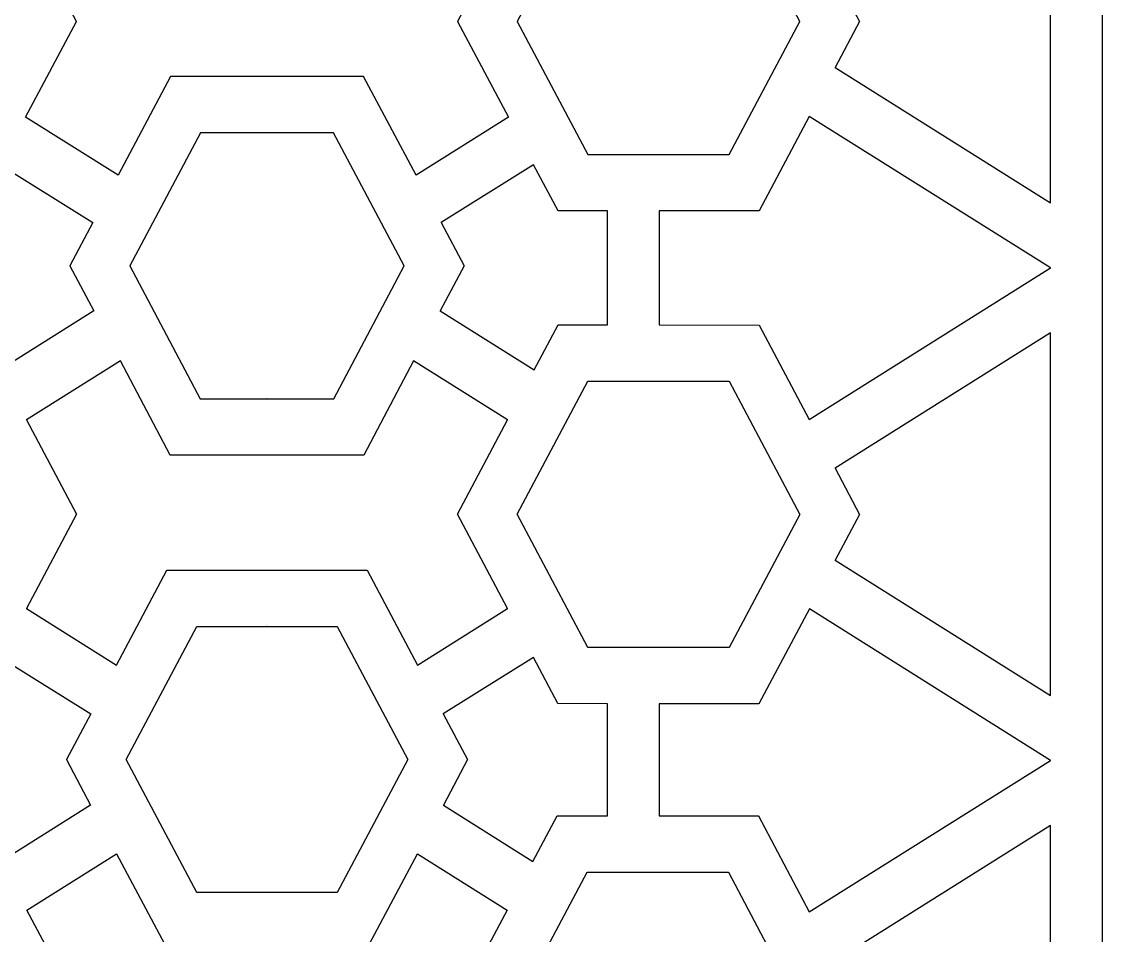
# Model space of a CAD drawing. Header units: centimetres. Extents: x -9.9 to 9.8, y -13.3 to 6.8.
# Drawn here: x -6.59 to -0.66, y -8.3 to -3.28 of the extents above; entities that cross this region are included whole.
import ezdxf

# ---------------------------------------------------------------- set-up
doc = ezdxf.new("R2010")
doc.units = ezdxf.units.CM
doc.header["$MEASUREMENT"] = 0

msp = doc.modelspace()

# ---------------------------------------------------------------- linework, layer by layer
at = {"color": 177}
for points, knots in [([(-9.86995, 6.76103), (-9.86995, 6.76103), (-0.65695, 6.76104), (-0.65695, 6.76104), (-0.65695, 6.76104), (-0.65695, 6.76104), (-0.65695, -13.31532), (-0.65695, -13.31532), (-0.65695, -13.31532), (-0.65695, -13.31532), (-9.86995, -13.31532), (-9.86995, -13.31532), (-9.86995, -13.31532), (-9.86995, -13.31532), (-9.86995, 6.76104), (-9.86995, 6.76104), (-9.86995, 6.76104), (-9.86995, 6.76104), (-9.86995, 6.76103), (-9.86995, 6.76103)], [0, 0, 0, 0, 0.1666667, 0.1666667, 0.1666667, 0.1666667, 0.3333333, 0.3333333, 0.3333333, 0.3333333, 0.5, 0.5, 0.5, 0.5, 0.6666667, 0.6666667, 0.6666667, 0.6666667, 1, 1, 1, 1]), ([(-2.12511, -3.52948), (-2.12511, -3.52948), (-1.9905, -3.27565), (-1.9905, -3.27565), (-1.9905, -3.27565), (-1.9905, -3.27565), (-2.12421, -3.02417), (-2.12421, -3.02417), (-2.12421, -3.02417), (-2.12421, -3.02417), (-0.94144, -2.28167), (-0.94144, -2.28167), (-0.94144, -2.28167), (-0.94144, -2.28167), (-0.94144, -4.27268), (-0.94144, -4.27268), (-0.94144, -4.27268), (-0.94144, -4.27268), (-2.12511, -3.52948), (-2.12511, -3.52948)], [0, 0, 0, 0, 0.1666667, 0.1666667, 0.1666667, 0.1666667, 0.3333333, 0.3333333, 0.3333333, 0.3333333, 0.5, 0.5, 0.5, 0.5, 0.6666667, 0.6666667, 0.6666667, 0.6666667, 1, 1, 1, 1]), ([(-5.24621, -2.96968), (-5.24621, -2.96968), (-5.79629, -2.96943), (-5.79629, -2.96943), (-5.79629, -2.96943), (-5.79629, -2.96943), (-6.07269, -2.44822), (-6.07269, -2.44822), (-6.07269, -2.44822), (-6.07269, -2.44822), (-6.56736, -2.75881), (-6.56736, -2.75881), (-6.56736, -2.75881), (-6.56736, -2.75881), (-6.2926, -3.27703), (-6.2926, -3.27703), (-6.2926, -3.27703), (-6.2926, -3.27703), (-6.57215, -3.80256), (-6.57215, -3.80256), (-6.57215, -3.80256), (-6.57215, -3.80256), (-6.06484, -4.12107), (-6.06484, -4.12107), (-6.06484, -4.12107), (-6.06484, -4.12107), (-5.77626, -3.57818), (-5.77626, -3.57818), (-5.77626, -3.57818), (-5.77626, -3.57818), (-5.24621, -3.57855), (-5.24621, -3.57855), (-5.24621, -3.57855), (-5.24621, -3.57855), (-4.71629, -3.57818), (-4.71629, -3.57818), (-4.71629, -3.57818), (-4.71629, -3.57818), (-4.42765, -4.12107), (-4.42765, -4.12107), (-4.42765, -4.12107), (-4.42765, -4.12107), (-3.92047, -3.80256), (-3.92047, -3.80256), (-3.92047, -3.80256), (-3.92047, -3.80256), (-4.19986, -3.27703), (-4.19986, -3.27703), (-4.19986, -3.27703), (-4.19986, -3.27703), (-3.92508, -2.75881), (-3.92508, -2.75881), (-3.92508, -2.75881), (-3.92508, -2.75881), (-4.41989, -2.44822), (-4.41989, -2.44822), (-4.41989, -2.44822), (-4.41989, -2.44822), (-4.69618, -2.96943), (-4.69618, -2.96943), (-4.69618, -2.96943), (-4.69618, -2.96943), (-5.24621, -2.96968), (-5.24621, -2.96968)], [0, 0, 0, 0, 0.0588235, 0.0588235, 0.0588235, 0.0588235, 0.1176471, 0.1176471, 0.1176471, 0.1176471, 0.1764706, 0.1764706, 0.1764706, 0.1764706, 0.2352941, 0.2352941, 0.2352941, 0.2352941, 0.2941176, 0.2941176, 0.2941176, 0.2941176, 0.3529412, 0.3529412, 0.3529412, 0.3529412, 0.4117647, 0.4117647, 0.4117647, 0.4117647, 0.4705882, 0.4705882, 0.4705882, 0.4705882, 0.5294118, 0.5294118, 0.5294118, 0.5294118, 0.5882353, 0.5882353, 0.5882353, 0.5882353, 0.6470588, 0.6470588, 0.6470588, 0.6470588, 0.7058824, 0.7058824, 0.7058824, 0.7058824, 0.7647059, 0.7647059, 0.7647059, 0.7647059, 0.8235294, 0.8235294, 0.8235294, 0.8235294, 0.8823529, 0.8823529, 0.8823529, 0.8823529, 1, 1, 1, 1]), ([(-3.48291, -4.00743), (-3.48291, -4.00743), (-3.87135, -3.27686), (-3.87135, -3.27686), (-3.87135, -3.27686), (-3.87135, -3.27686), (-3.4837, -2.54576), (-3.4837, -2.54576), (-3.4837, -2.54576), (-3.4837, -2.54576), (-2.70754, -2.54528), (-2.70754, -2.54528), (-2.70754, -2.54528), (-2.70754, -2.54528), (-2.31912, -3.27579), (-2.31912, -3.27579), (-2.31912, -3.27579), (-2.31912, -3.27579), (-2.70681, -4.00696), (-2.70681, -4.00696), (-2.70681, -4.00696), (-2.70681, -4.00696), (-3.48291, -4.00743), (-3.48291, -4.00743)], [0, 0, 0, 0, 0.1428571, 0.1428571, 0.1428571, 0.1428571, 0.2857143, 0.2857143, 0.2857143, 0.2857143, 0.4285714, 0.4285714, 0.4285714, 0.4285714, 0.5714286, 0.5714286, 0.5714286, 0.5714286, 0.7142857, 0.7142857, 0.7142857, 0.7142857, 1, 1, 1, 1]), ([(-3.09144, -4.31665), (-3.09144, -4.31665), (-2.54224, -4.31623), (-2.54224, -4.31623), (-2.54224, -4.31623), (-2.54224, -4.31623), (-2.26733, -3.79752), (-2.26733, -3.79752), (-2.26733, -3.79752), (-2.26733, -3.79752), (-0.94144, -4.62992), (-0.94144, -4.62992), (-0.94144, -4.62992), (-0.94144, -4.62992), (-2.26733, -5.4623), (-2.26733, -5.4623), (-2.26733, -5.4623), (-2.26733, -5.4623), (-2.54224, -4.94358), (-2.54224, -4.94358), (-2.54224, -4.94358), (-2.54224, -4.94358), (-3.09143, -4.94321), (-3.09143, -4.94321), (-3.09143, -4.94321), (-3.09143, -4.94321), (-3.09143, -4.31665), (-3.09143, -4.31665), (-3.09143, -4.31665), (-3.09143, -4.31665), (-3.09144, -4.31665), (-3.09144, -4.31665)], [0, 0, 0, 0, 0.1111111, 0.1111111, 0.1111111, 0.1111111, 0.2222222, 0.2222222, 0.2222222, 0.2222222, 0.3333333, 0.3333333, 0.3333333, 0.3333333, 0.4444444, 0.4444444, 0.4444444, 0.4444444, 0.5555556, 0.5555556, 0.5555556, 0.5555556, 0.6666667, 0.6666667, 0.6666667, 0.6666667, 0.7777778, 0.7777778, 0.7777778, 0.7777778, 1, 1, 1, 1]), ([(-5.24613, -5.34958), (-5.24613, -5.34958), (-5.61298, -5.3494), (-5.61298, -5.3494), (-5.61298, -5.3494), (-5.61298, -5.3494), (-6.0007, -4.6183), (-6.0007, -4.6183), (-6.0007, -4.6183), (-6.0007, -4.6183), (-5.61223, -3.88762), (-5.61223, -3.88762), (-5.61223, -3.88762), (-5.61223, -3.88762), (-5.24621, -3.88793), (-5.24621, -3.88793), (-5.24621, -3.88793), (-5.24621, -3.88793), (-4.88031, -3.88762), (-4.88031, -3.88762), (-4.88031, -3.88762), (-4.88031, -3.88762), (-4.49192, -4.6183), (-4.49192, -4.6183), (-4.49192, -4.6183), (-4.49192, -4.6183), (-4.87961, -5.34942), (-4.87961, -5.34942), (-4.87961, -5.34942), (-4.87961, -5.34942), (-5.24641, -5.34958), (-5.24641, -5.34958), (-5.24641, -5.34958), (-5.24641, -5.34958), (-5.24613, -5.34958), (-5.24613, -5.34958)], [0, 0, 0, 0, 0.1, 0.1, 0.1, 0.1, 0.2, 0.2, 0.2, 0.2, 0.3, 0.3, 0.3, 0.3, 0.4, 0.4, 0.4, 0.4, 0.5, 0.5, 0.5, 0.5, 0.6, 0.6, 0.6, 0.6, 0.7, 0.7, 0.7, 0.7, 0.8, 0.8, 0.8, 0.8, 1, 1, 1, 1]), ([(-6.19813, -4.86519), (-6.19813, -4.86519), (-6.32923, -4.61805), (-6.32923, -4.61805), (-6.32923, -4.61805), (-6.32923, -4.61805), (-6.20329, -4.38121), (-6.20329, -4.38121), (-6.20329, -4.38121), (-6.20329, -4.38121), (-6.71049, -4.0629), (-6.71049, -4.0629), (-6.71049, -4.0629), (-6.71049, -4.0629), (-6.8456, -4.317), (-6.8456, -4.317), (-6.8456, -4.317), (-6.8456, -4.317), (-7.11648, -4.31672), (-7.11648, -4.31672), (-7.11648, -4.31672), (-7.11648, -4.31672), (-7.11648, -4.94304), (-7.11648, -4.94304), (-7.11648, -4.94304), (-7.11648, -4.94304), (-6.8456, -4.94281), (-6.8456, -4.94281), (-6.8456, -4.94281), (-6.8456, -4.94281), (-6.71456, -5.18936), (-6.71456, -5.18936), (-6.71456, -5.18936), (-6.71456, -5.18936), (-6.19812, -4.86517), (-6.19812, -4.86517), (-6.19812, -4.86517), (-6.19812, -4.86517), (-6.19813, -4.86519), (-6.19813, -4.86519)], [0, 0, 0, 0, 0.0909091, 0.0909091, 0.0909091, 0.0909091, 0.1818182, 0.1818182, 0.1818182, 0.1818182, 0.2727273, 0.2727273, 0.2727273, 0.2727273, 0.3636364, 0.3636364, 0.3636364, 0.3636364, 0.4545455, 0.4545455, 0.4545455, 0.4545455, 0.5454545, 0.5454545, 0.5454545, 0.5454545, 0.6363636, 0.6363636, 0.6363636, 0.6363636, 0.7272727, 0.7272727, 0.7272727, 0.7272727, 0.8181818, 0.8181818, 0.8181818, 0.8181818, 1, 1, 1, 1]), ([(-4.29433, -4.86519), (-4.29433, -4.86519), (-4.16332, -4.61805), (-4.16332, -4.61805), (-4.16332, -4.61805), (-4.16332, -4.61805), (-4.28931, -4.38121), (-4.28931, -4.38121), (-4.28931, -4.38121), (-4.28931, -4.38121), (-3.78205, -4.0629), (-3.78205, -4.0629), (-3.78205, -4.0629), (-3.78205, -4.0629), (-3.64701, -4.317), (-3.64701, -4.317), (-3.64701, -4.317), (-3.64701, -4.317), (-3.37598, -4.31672), (-3.37598, -4.31672), (-3.37598, -4.31672), (-3.37598, -4.31672), (-3.37598, -4.94304), (-3.37598, -4.94304), (-3.37598, -4.94304), (-3.37598, -4.94304), (-3.64701, -4.94281), (-3.64701, -4.94281), (-3.64701, -4.94281), (-3.64701, -4.94281), (-3.77798, -5.18936), (-3.77798, -5.18936), (-3.77798, -5.18936), (-3.77798, -5.18936), (-4.29433, -4.86517), (-4.29433, -4.86517), (-4.29433, -4.86517), (-4.29433, -4.86517), (-4.29433, -4.86519), (-4.29433, -4.86519)], [0, 0, 0, 0, 0.0909091, 0.0909091, 0.0909091, 0.0909091, 0.1818182, 0.1818182, 0.1818182, 0.1818182, 0.2727273, 0.2727273, 0.2727273, 0.2727273, 0.3636364, 0.3636364, 0.3636364, 0.3636364, 0.4545455, 0.4545455, 0.4545455, 0.4545455, 0.5454545, 0.5454545, 0.5454545, 0.5454545, 0.6363636, 0.6363636, 0.6363636, 0.6363636, 0.7272727, 0.7272727, 0.7272727, 0.7272727, 0.8181818, 0.8181818, 0.8181818, 0.8181818, 1, 1, 1, 1]), ([(-0.94144, -6.97818), (-0.94144, -6.97818), (-2.12421, -6.23569), (-2.12421, -6.23569), (-2.12421, -6.23569), (-2.12421, -6.23569), (-1.9905, -5.9842), (-1.9905, -5.9842), (-1.9905, -5.9842), (-1.9905, -5.9842), (-2.12511, -5.73033), (-2.12511, -5.73033), (-2.12511, -5.73033), (-2.12511, -5.73033), (-0.94144, -4.98712), (-0.94144, -4.98712), (-0.94144, -4.98712), (-0.94144, -4.98712), (-0.94144, -6.97818), (-0.94144, -6.97818)], [0, 0, 0, 0, 0.1666667, 0.1666667, 0.1666667, 0.1666667, 0.3333333, 0.3333333, 0.3333333, 0.3333333, 0.5, 0.5, 0.5, 0.5, 0.6666667, 0.6666667, 0.6666667, 0.6666667, 1, 1, 1, 1]), ([(-5.24621, -5.65897), (-5.24621, -5.65897), (-4.71504, -5.65872), (-4.71504, -5.65872), (-4.71504, -5.65872), (-4.71504, -5.65872), (-4.44059, -5.14082), (-4.44059, -5.14082), (-4.44059, -5.14082), (-4.44059, -5.14082), (-3.92452, -5.46475), (-3.92452, -5.46475), (-3.92452, -5.46475), (-3.92452, -5.46475), (-4.19986, -5.9828), (-4.19986, -5.9828), (-4.19986, -5.9828), (-4.19986, -5.9828), (-3.92508, -6.50099), (-3.92508, -6.50099), (-3.92508, -6.50099), (-3.92508, -6.50099), (-4.41989, -6.81161), (-4.41989, -6.81161), (-4.41989, -6.81161), (-4.41989, -6.81161), (-4.69618, -6.29037), (-4.69618, -6.29037), (-4.69618, -6.29037), (-4.69618, -6.29037), (-5.24621, -6.29003), (-5.24621, -6.29003), (-5.24621, -6.29003), (-5.24621, -6.29003), (-5.79629, -6.29037), (-5.79629, -6.29037), (-5.79629, -6.29037), (-5.79629, -6.29037), (-6.07269, -6.81161), (-6.07269, -6.81161), (-6.07269, -6.81161), (-6.07269, -6.81161), (-6.56736, -6.50099), (-6.56736, -6.50099), (-6.56736, -6.50099), (-6.56736, -6.50099), (-6.2926, -5.9828), (-6.2926, -5.9828), (-6.2926, -5.9828), (-6.2926, -5.9828), (-6.56807, -5.46475), (-6.56807, -5.46475), (-6.56807, -5.46475), (-6.56807, -5.46475), (-6.05198, -5.14082), (-6.05198, -5.14082), (-6.05198, -5.14082), (-6.05198, -5.14082), (-5.77743, -5.65872), (-5.77743, -5.65872), (-5.77743, -5.65872), (-5.77743, -5.65872), (-5.24621, -5.65896), (-5.24621, -5.65896), (-5.24621, -5.65896), (-5.24621, -5.65896), (-5.24621, -5.65897), (-5.24621, -5.65897)], [0, 0, 0, 0, 0.0555556, 0.0555556, 0.0555556, 0.0555556, 0.1111111, 0.1111111, 0.1111111, 0.1111111, 0.1666667, 0.1666667, 0.1666667, 0.1666667, 0.2222222, 0.2222222, 0.2222222, 0.2222222, 0.2777778, 0.2777778, 0.2777778, 0.2777778, 0.3333333, 0.3333333, 0.3333333, 0.3333333, 0.3888889, 0.3888889, 0.3888889, 0.3888889, 0.4444444, 0.4444444, 0.4444444, 0.4444444, 0.5, 0.5, 0.5, 0.5, 0.5555556, 0.5555556, 0.5555556, 0.5555556, 0.6111111, 0.6111111, 0.6111111, 0.6111111, 0.6666667, 0.6666667, 0.6666667, 0.6666667, 0.7222222, 0.7222222, 0.7222222, 0.7222222, 0.7777778, 0.7777778, 0.7777778, 0.7777778, 0.8333333, 0.8333333, 0.8333333, 0.8333333, 0.8888889, 0.8888889, 0.8888889, 0.8888889, 1, 1, 1, 1]), ([(-3.48291, -5.25239), (-3.48291, -5.25239), (-3.87135, -5.98292), (-3.87135, -5.98292), (-3.87135, -5.98292), (-3.87135, -5.98292), (-3.4837, -6.7141), (-3.4837, -6.7141), (-3.4837, -6.7141), (-3.4837, -6.7141), (-2.70754, -6.71458), (-2.70754, -6.71458), (-2.70754, -6.71458), (-2.70754, -6.71458), (-2.31912, -5.9839), (-2.31912, -5.9839), (-2.31912, -5.9839), (-2.31912, -5.9839), (-2.70681, -5.25289), (-2.70681, -5.25289), (-2.70681, -5.25289), (-2.70681, -5.25289), (-3.48291, -5.25239), (-3.48291, -5.25239)], [0, 0, 0, 0, 0.1428571, 0.1428571, 0.1428571, 0.1428571, 0.2857143, 0.2857143, 0.2857143, 0.2857143, 0.4285714, 0.4285714, 0.4285714, 0.4285714, 0.5714286, 0.5714286, 0.5714286, 0.5714286, 0.7142857, 0.7142857, 0.7142857, 0.7142857, 1, 1, 1, 1]), ([(-2.26724, -8.16774), (-2.26724, -8.16774), (-2.54702, -7.64008), (-2.54702, -7.64008), (-2.54702, -7.64008), (-2.54702, -7.64008), (-3.09143, -7.6397), (-3.09143, -7.6397), (-3.09143, -7.6397), (-3.09143, -7.6397), (-3.09143, -7.02376), (-3.09143, -7.02376), (-3.09143, -7.02376), (-3.09143, -7.02376), (-2.54349, -7.02407), (-2.54349, -7.02407), (-2.54349, -7.02407), (-2.54349, -7.02407), (-2.2666, -6.50345), (-2.2666, -6.50345), (-2.2666, -6.50345), (-2.2666, -6.50345), (-0.94144, -7.33539), (-0.94144, -7.33539), (-0.94144, -7.33539), (-0.94144, -7.33539), (-2.26724, -8.16774), (-2.26724, -8.16774)], [0, 0, 0, 0, 0.125, 0.125, 0.125, 0.125, 0.25, 0.25, 0.25, 0.25, 0.375, 0.375, 0.375, 0.375, 0.5, 0.5, 0.5, 0.5, 0.625, 0.625, 0.625, 0.625, 0.75, 0.75, 0.75, 0.75, 1, 1, 1, 1]), ([(-5.24613, -6.59951), (-5.24613, -6.59951), (-5.63195, -6.59962), (-5.63195, -6.59962), (-5.63195, -6.59962), (-5.63195, -6.59962), (-6.01954, -7.33084), (-6.01954, -7.33084), (-6.01954, -7.33084), (-6.01954, -7.33084), (-5.63108, -8.06138), (-5.63108, -8.06138), (-5.63108, -8.06138), (-5.63108, -8.06138), (-5.24621, -8.06121), (-5.24621, -8.06121), (-5.24621, -8.06121), (-5.24621, -8.06121), (-4.86136, -8.06138), (-4.86136, -8.06138), (-4.86136, -8.06138), (-4.86136, -8.06138), (-4.47293, -7.33084), (-4.47293, -7.33084), (-4.47293, -7.33084), (-4.47293, -7.33084), (-4.86059, -6.59962), (-4.86059, -6.59962), (-4.86059, -6.59962), (-4.86059, -6.59962), (-5.24641, -6.59951), (-5.24641, -6.59951), (-5.24641, -6.59951), (-5.24641, -6.59951), (-5.24613, -6.59951), (-5.24613, -6.59951)], [0, 0, 0, 0, 0.1, 0.1, 0.1, 0.1, 0.2, 0.2, 0.2, 0.2, 0.3, 0.3, 0.3, 0.3, 0.4, 0.4, 0.4, 0.4, 0.5, 0.5, 0.5, 0.5, 0.6, 0.6, 0.6, 0.6, 0.7, 0.7, 0.7, 0.7, 0.8, 0.8, 0.8, 0.8, 1, 1, 1, 1]), ([(-6.2151, -7.58137), (-6.2151, -7.58137), (-6.34806, -7.33096), (-6.34806, -7.33096), (-6.34806, -7.33096), (-6.34806, -7.33096), (-6.21473, -7.07961), (-6.21473, -7.07961), (-6.21473, -7.07961), (-6.21473, -7.07961), (-6.7096, -6.76899), (-6.7096, -6.76899), (-6.7096, -6.76899), (-6.7096, -6.76899), (-6.84438, -7.02339), (-6.84438, -7.02339), (-6.84438, -7.02339), (-6.84438, -7.02339), (-7.11648, -7.02349), (-7.11648, -7.02349), (-7.11648, -7.02349), (-7.11648, -7.02349), (-7.11648, -7.63964), (-7.11648, -7.63964), (-7.11648, -7.63964), (-7.11648, -7.63964), (-6.84083, -7.63939), (-6.84083, -7.63939), (-6.84083, -7.63939), (-6.84083, -7.63939), (-6.70742, -7.89036), (-6.70742, -7.89036), (-6.70742, -7.89036), (-6.70742, -7.89036), (-6.2151, -7.58137), (-6.2151, -7.58137)], [0, 0, 0, 0, 0.1, 0.1, 0.1, 0.1, 0.2, 0.2, 0.2, 0.2, 0.3, 0.3, 0.3, 0.3, 0.4, 0.4, 0.4, 0.4, 0.5, 0.5, 0.5, 0.5, 0.6, 0.6, 0.6, 0.6, 0.7, 0.7, 0.7, 0.7, 0.8, 0.8, 0.8, 0.8, 1, 1, 1, 1]), ([(-4.27747, -7.58137), (-4.27747, -7.58137), (-4.14437, -7.33096), (-4.14437, -7.33096), (-4.14437, -7.33096), (-4.14437, -7.33096), (-4.27775, -7.07961), (-4.27775, -7.07961), (-4.27775, -7.07961), (-4.27775, -7.07961), (-3.78299, -6.76899), (-3.78299, -6.76899), (-3.78299, -6.76899), (-3.78299, -6.76899), (-3.64807, -7.02339), (-3.64807, -7.02339), (-3.64807, -7.02339), (-3.64807, -7.02339), (-3.37598, -7.02349), (-3.37598, -7.02349), (-3.37598, -7.02349), (-3.37598, -7.02349), (-3.37598, -7.63964), (-3.37598, -7.63964), (-3.37598, -7.63964), (-3.37598, -7.63964), (-3.65162, -7.63939), (-3.65162, -7.63939), (-3.65162, -7.63939), (-3.65162, -7.63939), (-3.78505, -7.89036), (-3.78505, -7.89036), (-3.78505, -7.89036), (-3.78505, -7.89036), (-4.27747, -7.58137), (-4.27747, -7.58137)], [0, 0, 0, 0, 0.1, 0.1, 0.1, 0.1, 0.2, 0.2, 0.2, 0.2, 0.3, 0.3, 0.3, 0.3, 0.4, 0.4, 0.4, 0.4, 0.5, 0.5, 0.5, 0.5, 0.6, 0.6, 0.6, 0.6, 0.7, 0.7, 0.7, 0.7, 0.8, 0.8, 0.8, 0.8, 1, 1, 1, 1]), ([(-0.94144, -7.69274), (-0.94144, -7.69274), (-0.94144, -9.68371), (-0.94144, -9.68371), (-0.94144, -9.68371), (-0.94144, -9.68371), (-2.13135, -8.93669), (-2.13135, -8.93669), (-2.13135, -8.93669), (-2.13135, -8.93669), (-1.99528, -8.68068), (-1.99528, -8.68068), (-1.99528, -8.68068), (-1.99528, -8.68068), (-2.12509, -8.4358), (-2.12509, -8.4358), (-2.12509, -8.4358), (-2.12509, -8.4358), (-0.94144, -7.69274), (-0.94144, -7.69274)], [0, 0, 0, 0, 0.1666667, 0.1666667, 0.1666667, 0.1666667, 0.3333333, 0.3333333, 0.3333333, 0.3333333, 0.5, 0.5, 0.5, 0.5, 0.6666667, 0.6666667, 0.6666667, 0.6666667, 1, 1, 1, 1]), ([(-5.24621, -8.99605), (-5.24621, -8.99605), (-4.69859, -8.99631), (-4.69859, -8.99631), (-4.69859, -8.99631), (-4.69859, -8.99631), (-4.42186, -9.51838), (-4.42186, -9.51838), (-4.42186, -9.51838), (-4.42186, -9.51838), (-3.92508, -9.20648), (-3.92508, -9.20648), (-3.92508, -9.20648), (-3.92508, -9.20648), (-4.20449, -8.67928), (-4.20449, -8.67928), (-4.20449, -8.67928), (-4.20449, -8.67928), (-3.9275, -8.15831), (-3.9275, -8.15831), (-3.9275, -8.15831), (-3.9275, -8.15831), (-4.41996, -7.84913), (-4.41996, -7.84913), (-4.41996, -7.84913), (-4.41996, -7.84913), (-4.69731, -8.37092), (-4.69731, -8.37092), (-4.69731, -8.37092), (-4.69731, -8.37092), (-5.24621, -8.37051), (-5.24621, -8.37051), (-5.24621, -8.37051), (-5.24621, -8.37051), (-5.79527, -8.37092), (-5.79527, -8.37092), (-5.79527, -8.37092), (-5.79527, -8.37092), (-6.07264, -7.84913), (-6.07264, -7.84913), (-6.07264, -7.84913), (-6.07264, -7.84913), (-6.56505, -8.15831), (-6.56505, -8.15831), (-6.56505, -8.15831), (-6.56505, -8.15831), (-6.28804, -8.67928), (-6.28804, -8.67928), (-6.28804, -8.67928), (-6.28804, -8.67928), (-6.56743, -9.20648), (-6.56743, -9.20648), (-6.56743, -9.20648), (-6.56743, -9.20648), (-6.07064, -9.51838), (-6.07064, -9.51838), (-6.07064, -9.51838), (-6.07064, -9.51838), (-5.79395, -8.99631), (-5.79395, -8.99631), (-5.79395, -8.99631), (-5.79395, -8.99631), (-5.24621, -8.99605), (-5.24621, -8.99605)], [0, 0, 0, 0, 0.0588235, 0.0588235, 0.0588235, 0.0588235, 0.1176471, 0.1176471, 0.1176471, 0.1176471, 0.1764706, 0.1764706, 0.1764706, 0.1764706, 0.2352941, 0.2352941, 0.2352941, 0.2352941, 0.2941176, 0.2941176, 0.2941176, 0.2941176, 0.3529412, 0.3529412, 0.3529412, 0.3529412, 0.4117647, 0.4117647, 0.4117647, 0.4117647, 0.4705882, 0.4705882, 0.4705882, 0.4705882, 0.5294118, 0.5294118, 0.5294118, 0.5294118, 0.5882353, 0.5882353, 0.5882353, 0.5882353, 0.6470588, 0.6470588, 0.6470588, 0.6470588, 0.7058824, 0.7058824, 0.7058824, 0.7058824, 0.7647059, 0.7647059, 0.7647059, 0.7647059, 0.8235294, 0.8235294, 0.8235294, 0.8235294, 0.8823529, 0.8823529, 0.8823529, 0.8823529, 1, 1, 1, 1]), ([(-3.4875, -7.94888), (-3.4875, -7.94888), (-3.87595, -8.67954), (-3.87595, -8.67954), (-3.87595, -8.67954), (-3.87595, -8.67954), (-3.4883, -9.41057), (-3.4883, -9.41057), (-3.4883, -9.41057), (-3.4883, -9.41057), (-2.71226, -9.41109), (-2.71226, -9.41109), (-2.71226, -9.41109), (-2.71226, -9.41109), (-2.32378, -8.68055), (-2.32378, -8.68055), (-2.32378, -8.68055), (-2.32378, -8.68055), (-2.71139, -7.94935), (-2.71139, -7.94935), (-2.71139, -7.94935), (-2.71139, -7.94935), (-3.48748, -7.94888), (-3.48748, -7.94888), (-3.48748, -7.94888), (-3.48748, -7.94888), (-3.4875, -7.94888), (-3.4875, -7.94888)], [0, 0, 0, 0, 0.125, 0.125, 0.125, 0.125, 0.25, 0.25, 0.25, 0.25, 0.375, 0.375, 0.375, 0.375, 0.5, 0.5, 0.5, 0.5, 0.625, 0.625, 0.625, 0.625, 0.75, 0.75, 0.75, 0.75, 1, 1, 1, 1])]:
    msp.add_open_spline(points, degree=3, knots=knots, dxfattribs=at)
at = {"lineweight": 9}
for points, knots in [([(-9.86995, 6.76103), (-9.86995, 6.76103), (-0.65695, 6.76104), (-0.65695, 6.76104), (-0.65695, 6.76104), (-0.65695, 6.76104), (-0.65695, -13.31532), (-0.65695, -13.31532), (-0.65695, -13.31532), (-0.65695, -13.31532), (-9.86995, -13.31532), (-9.86995, -13.31532), (-9.86995, -13.31532), (-9.86995, -13.31532), (-9.86995, 6.76104), (-9.86995, 6.76104)], [0, 0, 0, 0, 0.2, 0.2, 0.2, 0.2, 0.4, 0.4, 0.4, 0.4, 0.6, 0.6, 0.6, 0.6, 1, 1, 1, 1]), ([(-2.12511, -3.52948), (-2.12511, -3.52948), (-1.9905, -3.27565), (-1.9905, -3.27565), (-1.9905, -3.27565), (-1.9905, -3.27565), (-2.12421, -3.02417), (-2.12421, -3.02417), (-2.12421, -3.02417), (-2.12421, -3.02417), (-0.94144, -2.28167), (-0.94144, -2.28167), (-0.94144, -2.28167), (-0.94144, -2.28167), (-0.94144, -4.27268), (-0.94144, -4.27268), (-0.94144, -4.27268), (-0.94144, -4.27268), (-2.12511, -3.52948), (-2.12511, -3.52948)], [0, 0, 0, 0, 0.1666667, 0.1666667, 0.1666667, 0.1666667, 0.3333333, 0.3333333, 0.3333333, 0.3333333, 0.5, 0.5, 0.5, 0.5, 0.6666667, 0.6666667, 0.6666667, 0.6666667, 1, 1, 1, 1]), ([(-5.24621, -2.96968), (-5.24621, -2.96968), (-5.79629, -2.96943), (-5.79629, -2.96943), (-5.79629, -2.96943), (-5.79629, -2.96943), (-6.07269, -2.44822), (-6.07269, -2.44822), (-6.07269, -2.44822), (-6.07269, -2.44822), (-6.56736, -2.75881), (-6.56736, -2.75881), (-6.56736, -2.75881), (-6.56736, -2.75881), (-6.2926, -3.27703), (-6.2926, -3.27703), (-6.2926, -3.27703), (-6.2926, -3.27703), (-6.57215, -3.80256), (-6.57215, -3.80256), (-6.57215, -3.80256), (-6.57215, -3.80256), (-6.06484, -4.12107), (-6.06484, -4.12107), (-6.06484, -4.12107), (-6.06484, -4.12107), (-5.77626, -3.57818), (-5.77626, -3.57818), (-5.77626, -3.57818), (-5.77626, -3.57818), (-5.24621, -3.57855), (-5.24621, -3.57855), (-5.24621, -3.57855), (-5.24621, -3.57855), (-4.71629, -3.57818), (-4.71629, -3.57818), (-4.71629, -3.57818), (-4.71629, -3.57818), (-4.42765, -4.12107), (-4.42765, -4.12107), (-4.42765, -4.12107), (-4.42765, -4.12107), (-3.92047, -3.80256), (-3.92047, -3.80256), (-3.92047, -3.80256), (-3.92047, -3.80256), (-4.19986, -3.27703), (-4.19986, -3.27703), (-4.19986, -3.27703), (-4.19986, -3.27703), (-3.92508, -2.75881), (-3.92508, -2.75881), (-3.92508, -2.75881), (-3.92508, -2.75881), (-4.41989, -2.44822), (-4.41989, -2.44822), (-4.41989, -2.44822), (-4.41989, -2.44822), (-4.69618, -2.96943), (-4.69618, -2.96943), (-4.69618, -2.96943), (-4.69618, -2.96943), (-5.24621, -2.96968), (-5.24621, -2.96968)], [0, 0, 0, 0, 0.0588235, 0.0588235, 0.0588235, 0.0588235, 0.1176471, 0.1176471, 0.1176471, 0.1176471, 0.1764706, 0.1764706, 0.1764706, 0.1764706, 0.2352941, 0.2352941, 0.2352941, 0.2352941, 0.2941176, 0.2941176, 0.2941176, 0.2941176, 0.3529412, 0.3529412, 0.3529412, 0.3529412, 0.4117647, 0.4117647, 0.4117647, 0.4117647, 0.4705882, 0.4705882, 0.4705882, 0.4705882, 0.5294118, 0.5294118, 0.5294118, 0.5294118, 0.5882353, 0.5882353, 0.5882353, 0.5882353, 0.6470588, 0.6470588, 0.6470588, 0.6470588, 0.7058824, 0.7058824, 0.7058824, 0.7058824, 0.7647059, 0.7647059, 0.7647059, 0.7647059, 0.8235294, 0.8235294, 0.8235294, 0.8235294, 0.8823529, 0.8823529, 0.8823529, 0.8823529, 1, 1, 1, 1]), ([(-3.48291, -4.00743), (-3.48291, -4.00743), (-3.87135, -3.27686), (-3.87135, -3.27686), (-3.87135, -3.27686), (-3.87135, -3.27686), (-3.4837, -2.54576), (-3.4837, -2.54576), (-3.4837, -2.54576), (-3.4837, -2.54576), (-2.70754, -2.54528), (-2.70754, -2.54528), (-2.70754, -2.54528), (-2.70754, -2.54528), (-2.31912, -3.27579), (-2.31912, -3.27579), (-2.31912, -3.27579), (-2.31912, -3.27579), (-2.70681, -4.00696), (-2.70681, -4.00696), (-2.70681, -4.00696), (-2.70681, -4.00696), (-3.48291, -4.00743), (-3.48291, -4.00743)], [0, 0, 0, 0, 0.1428571, 0.1428571, 0.1428571, 0.1428571, 0.2857143, 0.2857143, 0.2857143, 0.2857143, 0.4285714, 0.4285714, 0.4285714, 0.4285714, 0.5714286, 0.5714286, 0.5714286, 0.5714286, 0.7142857, 0.7142857, 0.7142857, 0.7142857, 1, 1, 1, 1]), ([(-3.09144, -4.31665), (-3.09144, -4.31665), (-2.54224, -4.31623), (-2.54224, -4.31623), (-2.54224, -4.31623), (-2.54224, -4.31623), (-2.26733, -3.79752), (-2.26733, -3.79752), (-2.26733, -3.79752), (-2.26733, -3.79752), (-0.94144, -4.62992), (-0.94144, -4.62992), (-0.94144, -4.62992), (-0.94144, -4.62992), (-2.26733, -5.4623), (-2.26733, -5.4623), (-2.26733, -5.4623), (-2.26733, -5.4623), (-2.54224, -4.94358), (-2.54224, -4.94358), (-2.54224, -4.94358), (-2.54224, -4.94358), (-3.09143, -4.94321), (-3.09143, -4.94321), (-3.09143, -4.94321), (-3.09143, -4.94321), (-3.09143, -4.31665), (-3.09143, -4.31665)], [0, 0, 0, 0, 0.125, 0.125, 0.125, 0.125, 0.25, 0.25, 0.25, 0.25, 0.375, 0.375, 0.375, 0.375, 0.5, 0.5, 0.5, 0.5, 0.625, 0.625, 0.625, 0.625, 0.75, 0.75, 0.75, 0.75, 1, 1, 1, 1]), ([(-5.24613, -5.34958), (-5.24613, -5.34958), (-5.61298, -5.3494), (-5.61298, -5.3494), (-5.61298, -5.3494), (-5.61298, -5.3494), (-6.0007, -4.6183), (-6.0007, -4.6183), (-6.0007, -4.6183), (-6.0007, -4.6183), (-5.61223, -3.88762), (-5.61223, -3.88762), (-5.61223, -3.88762), (-5.61223, -3.88762), (-5.24621, -3.88793), (-5.24621, -3.88793), (-5.24621, -3.88793), (-5.24621, -3.88793), (-4.88031, -3.88762), (-4.88031, -3.88762), (-4.88031, -3.88762), (-4.88031, -3.88762), (-4.49192, -4.6183), (-4.49192, -4.6183), (-4.49192, -4.6183), (-4.49192, -4.6183), (-4.87961, -5.34942), (-4.87961, -5.34942), (-4.87961, -5.34942), (-4.87961, -5.34942), (-5.24641, -5.34958), (-5.24641, -5.34958)], [0, 0, 0, 0, 0.1111111, 0.1111111, 0.1111111, 0.1111111, 0.2222222, 0.2222222, 0.2222222, 0.2222222, 0.3333333, 0.3333333, 0.3333333, 0.3333333, 0.4444444, 0.4444444, 0.4444444, 0.4444444, 0.5555556, 0.5555556, 0.5555556, 0.5555556, 0.6666667, 0.6666667, 0.6666667, 0.6666667, 0.7777778, 0.7777778, 0.7777778, 0.7777778, 1, 1, 1, 1]), ([(-6.19813, -4.86519), (-6.19813, -4.86519), (-6.32923, -4.61805), (-6.32923, -4.61805), (-6.32923, -4.61805), (-6.32923, -4.61805), (-6.20329, -4.38121), (-6.20329, -4.38121), (-6.20329, -4.38121), (-6.20329, -4.38121), (-6.71049, -4.0629), (-6.71049, -4.0629), (-6.71049, -4.0629), (-6.71049, -4.0629), (-6.8456, -4.317), (-6.8456, -4.317), (-6.8456, -4.317), (-6.8456, -4.317), (-7.11648, -4.31672), (-7.11648, -4.31672), (-7.11648, -4.31672), (-7.11648, -4.31672), (-7.11648, -4.94304), (-7.11648, -4.94304), (-7.11648, -4.94304), (-7.11648, -4.94304), (-6.8456, -4.94281), (-6.8456, -4.94281), (-6.8456, -4.94281), (-6.8456, -4.94281), (-6.71456, -5.18936), (-6.71456, -5.18936), (-6.71456, -5.18936), (-6.71456, -5.18936), (-6.19812, -4.86517), (-6.19812, -4.86517)], [0, 0, 0, 0, 0.1, 0.1, 0.1, 0.1, 0.2, 0.2, 0.2, 0.2, 0.3, 0.3, 0.3, 0.3, 0.4, 0.4, 0.4, 0.4, 0.5, 0.5, 0.5, 0.5, 0.6, 0.6, 0.6, 0.6, 0.7, 0.7, 0.7, 0.7, 0.8, 0.8, 0.8, 0.8, 1, 1, 1, 1]), ([(-4.29433, -4.86519), (-4.29433, -4.86519), (-4.16332, -4.61805), (-4.16332, -4.61805), (-4.16332, -4.61805), (-4.16332, -4.61805), (-4.28931, -4.38121), (-4.28931, -4.38121), (-4.28931, -4.38121), (-4.28931, -4.38121), (-3.78205, -4.0629), (-3.78205, -4.0629), (-3.78205, -4.0629), (-3.78205, -4.0629), (-3.64701, -4.317), (-3.64701, -4.317), (-3.64701, -4.317), (-3.64701, -4.317), (-3.37598, -4.31672), (-3.37598, -4.31672), (-3.37598, -4.31672), (-3.37598, -4.31672), (-3.37598, -4.94304), (-3.37598, -4.94304), (-3.37598, -4.94304), (-3.37598, -4.94304), (-3.64701, -4.94281), (-3.64701, -4.94281), (-3.64701, -4.94281), (-3.64701, -4.94281), (-3.77798, -5.18936), (-3.77798, -5.18936), (-3.77798, -5.18936), (-3.77798, -5.18936), (-4.29433, -4.86517), (-4.29433, -4.86517)], [0, 0, 0, 0, 0.1, 0.1, 0.1, 0.1, 0.2, 0.2, 0.2, 0.2, 0.3, 0.3, 0.3, 0.3, 0.4, 0.4, 0.4, 0.4, 0.5, 0.5, 0.5, 0.5, 0.6, 0.6, 0.6, 0.6, 0.7, 0.7, 0.7, 0.7, 0.8, 0.8, 0.8, 0.8, 1, 1, 1, 1]), ([(-0.94144, -6.97818), (-0.94144, -6.97818), (-2.12421, -6.23569), (-2.12421, -6.23569), (-2.12421, -6.23569), (-2.12421, -6.23569), (-1.9905, -5.9842), (-1.9905, -5.9842), (-1.9905, -5.9842), (-1.9905, -5.9842), (-2.12511, -5.73033), (-2.12511, -5.73033), (-2.12511, -5.73033), (-2.12511, -5.73033), (-0.94144, -4.98712), (-0.94144, -4.98712), (-0.94144, -4.98712), (-0.94144, -4.98712), (-0.94144, -6.97818), (-0.94144, -6.97818)], [0, 0, 0, 0, 0.1666667, 0.1666667, 0.1666667, 0.1666667, 0.3333333, 0.3333333, 0.3333333, 0.3333333, 0.5, 0.5, 0.5, 0.5, 0.6666667, 0.6666667, 0.6666667, 0.6666667, 1, 1, 1, 1]), ([(-5.24621, -5.65897), (-5.24621, -5.65897), (-4.71504, -5.65872), (-4.71504, -5.65872), (-4.71504, -5.65872), (-4.71504, -5.65872), (-4.44059, -5.14082), (-4.44059, -5.14082), (-4.44059, -5.14082), (-4.44059, -5.14082), (-3.92452, -5.46475), (-3.92452, -5.46475), (-3.92452, -5.46475), (-3.92452, -5.46475), (-4.19986, -5.9828), (-4.19986, -5.9828), (-4.19986, -5.9828), (-4.19986, -5.9828), (-3.92508, -6.50099), (-3.92508, -6.50099), (-3.92508, -6.50099), (-3.92508, -6.50099), (-4.41989, -6.81161), (-4.41989, -6.81161), (-4.41989, -6.81161), (-4.41989, -6.81161), (-4.69618, -6.29037), (-4.69618, -6.29037), (-4.69618, -6.29037), (-4.69618, -6.29037), (-5.24621, -6.29003), (-5.24621, -6.29003), (-5.24621, -6.29003), (-5.24621, -6.29003), (-5.79629, -6.29037), (-5.79629, -6.29037), (-5.79629, -6.29037), (-5.79629, -6.29037), (-6.07269, -6.81161), (-6.07269, -6.81161), (-6.07269, -6.81161), (-6.07269, -6.81161), (-6.56736, -6.50099), (-6.56736, -6.50099), (-6.56736, -6.50099), (-6.56736, -6.50099), (-6.2926, -5.9828), (-6.2926, -5.9828), (-6.2926, -5.9828), (-6.2926, -5.9828), (-6.56807, -5.46475), (-6.56807, -5.46475), (-6.56807, -5.46475), (-6.56807, -5.46475), (-6.05198, -5.14082), (-6.05198, -5.14082), (-6.05198, -5.14082), (-6.05198, -5.14082), (-5.77743, -5.65872), (-5.77743, -5.65872), (-5.77743, -5.65872), (-5.77743, -5.65872), (-5.24621, -5.65896), (-5.24621, -5.65896)], [0, 0, 0, 0, 0.0588235, 0.0588235, 0.0588235, 0.0588235, 0.1176471, 0.1176471, 0.1176471, 0.1176471, 0.1764706, 0.1764706, 0.1764706, 0.1764706, 0.2352941, 0.2352941, 0.2352941, 0.2352941, 0.2941176, 0.2941176, 0.2941176, 0.2941176, 0.3529412, 0.3529412, 0.3529412, 0.3529412, 0.4117647, 0.4117647, 0.4117647, 0.4117647, 0.4705882, 0.4705882, 0.4705882, 0.4705882, 0.5294118, 0.5294118, 0.5294118, 0.5294118, 0.5882353, 0.5882353, 0.5882353, 0.5882353, 0.6470588, 0.6470588, 0.6470588, 0.6470588, 0.7058824, 0.7058824, 0.7058824, 0.7058824, 0.7647059, 0.7647059, 0.7647059, 0.7647059, 0.8235294, 0.8235294, 0.8235294, 0.8235294, 0.8823529, 0.8823529, 0.8823529, 0.8823529, 1, 1, 1, 1]), ([(-3.48291, -5.25239), (-3.48291, -5.25239), (-3.87135, -5.98292), (-3.87135, -5.98292), (-3.87135, -5.98292), (-3.87135, -5.98292), (-3.4837, -6.7141), (-3.4837, -6.7141), (-3.4837, -6.7141), (-3.4837, -6.7141), (-2.70754, -6.71458), (-2.70754, -6.71458), (-2.70754, -6.71458), (-2.70754, -6.71458), (-2.31912, -5.9839), (-2.31912, -5.9839), (-2.31912, -5.9839), (-2.31912, -5.9839), (-2.70681, -5.25289), (-2.70681, -5.25289), (-2.70681, -5.25289), (-2.70681, -5.25289), (-3.48291, -5.25239), (-3.48291, -5.25239)], [0, 0, 0, 0, 0.1428571, 0.1428571, 0.1428571, 0.1428571, 0.2857143, 0.2857143, 0.2857143, 0.2857143, 0.4285714, 0.4285714, 0.4285714, 0.4285714, 0.5714286, 0.5714286, 0.5714286, 0.5714286, 0.7142857, 0.7142857, 0.7142857, 0.7142857, 1, 1, 1, 1]), ([(-2.26724, -8.16774), (-2.26724, -8.16774), (-2.54702, -7.64008), (-2.54702, -7.64008), (-2.54702, -7.64008), (-2.54702, -7.64008), (-3.09143, -7.6397), (-3.09143, -7.6397), (-3.09143, -7.6397), (-3.09143, -7.6397), (-3.09143, -7.02376), (-3.09143, -7.02376), (-3.09143, -7.02376), (-3.09143, -7.02376), (-2.54349, -7.02407), (-2.54349, -7.02407), (-2.54349, -7.02407), (-2.54349, -7.02407), (-2.2666, -6.50345), (-2.2666, -6.50345), (-2.2666, -6.50345), (-2.2666, -6.50345), (-0.94144, -7.33539), (-0.94144, -7.33539), (-0.94144, -7.33539), (-0.94144, -7.33539), (-2.26724, -8.16774), (-2.26724, -8.16774)], [0, 0, 0, 0, 0.125, 0.125, 0.125, 0.125, 0.25, 0.25, 0.25, 0.25, 0.375, 0.375, 0.375, 0.375, 0.5, 0.5, 0.5, 0.5, 0.625, 0.625, 0.625, 0.625, 0.75, 0.75, 0.75, 0.75, 1, 1, 1, 1]), ([(-5.24613, -6.59951), (-5.24613, -6.59951), (-5.63195, -6.59962), (-5.63195, -6.59962), (-5.63195, -6.59962), (-5.63195, -6.59962), (-6.01954, -7.33084), (-6.01954, -7.33084), (-6.01954, -7.33084), (-6.01954, -7.33084), (-5.63108, -8.06138), (-5.63108, -8.06138), (-5.63108, -8.06138), (-5.63108, -8.06138), (-5.24621, -8.06121), (-5.24621, -8.06121), (-5.24621, -8.06121), (-5.24621, -8.06121), (-4.86136, -8.06138), (-4.86136, -8.06138), (-4.86136, -8.06138), (-4.86136, -8.06138), (-4.47293, -7.33084), (-4.47293, -7.33084), (-4.47293, -7.33084), (-4.47293, -7.33084), (-4.86059, -6.59962), (-4.86059, -6.59962), (-4.86059, -6.59962), (-4.86059, -6.59962), (-5.24641, -6.59951), (-5.24641, -6.59951)], [0, 0, 0, 0, 0.1111111, 0.1111111, 0.1111111, 0.1111111, 0.2222222, 0.2222222, 0.2222222, 0.2222222, 0.3333333, 0.3333333, 0.3333333, 0.3333333, 0.4444444, 0.4444444, 0.4444444, 0.4444444, 0.5555556, 0.5555556, 0.5555556, 0.5555556, 0.6666667, 0.6666667, 0.6666667, 0.6666667, 0.7777778, 0.7777778, 0.7777778, 0.7777778, 1, 1, 1, 1]), ([(-6.2151, -7.58137), (-6.2151, -7.58137), (-6.34806, -7.33096), (-6.34806, -7.33096), (-6.34806, -7.33096), (-6.34806, -7.33096), (-6.21473, -7.07961), (-6.21473, -7.07961), (-6.21473, -7.07961), (-6.21473, -7.07961), (-6.7096, -6.76899), (-6.7096, -6.76899), (-6.7096, -6.76899), (-6.7096, -6.76899), (-6.84438, -7.02339), (-6.84438, -7.02339), (-6.84438, -7.02339), (-6.84438, -7.02339), (-7.11648, -7.02349), (-7.11648, -7.02349), (-7.11648, -7.02349), (-7.11648, -7.02349), (-7.11648, -7.63964), (-7.11648, -7.63964), (-7.11648, -7.63964), (-7.11648, -7.63964), (-6.84083, -7.63939), (-6.84083, -7.63939), (-6.84083, -7.63939), (-6.84083, -7.63939), (-6.70742, -7.89036), (-6.70742, -7.89036), (-6.70742, -7.89036), (-6.70742, -7.89036), (-6.2151, -7.58137), (-6.2151, -7.58137)], [0, 0, 0, 0, 0.1, 0.1, 0.1, 0.1, 0.2, 0.2, 0.2, 0.2, 0.3, 0.3, 0.3, 0.3, 0.4, 0.4, 0.4, 0.4, 0.5, 0.5, 0.5, 0.5, 0.6, 0.6, 0.6, 0.6, 0.7, 0.7, 0.7, 0.7, 0.8, 0.8, 0.8, 0.8, 1, 1, 1, 1]), ([(-4.27747, -7.58137), (-4.27747, -7.58137), (-4.14437, -7.33096), (-4.14437, -7.33096), (-4.14437, -7.33096), (-4.14437, -7.33096), (-4.27775, -7.07961), (-4.27775, -7.07961), (-4.27775, -7.07961), (-4.27775, -7.07961), (-3.78299, -6.76899), (-3.78299, -6.76899), (-3.78299, -6.76899), (-3.78299, -6.76899), (-3.64807, -7.02339), (-3.64807, -7.02339), (-3.64807, -7.02339), (-3.64807, -7.02339), (-3.37598, -7.02349), (-3.37598, -7.02349), (-3.37598, -7.02349), (-3.37598, -7.02349), (-3.37598, -7.63964), (-3.37598, -7.63964), (-3.37598, -7.63964), (-3.37598, -7.63964), (-3.65162, -7.63939), (-3.65162, -7.63939), (-3.65162, -7.63939), (-3.65162, -7.63939), (-3.78505, -7.89036), (-3.78505, -7.89036), (-3.78505, -7.89036), (-3.78505, -7.89036), (-4.27747, -7.58137), (-4.27747, -7.58137)], [0, 0, 0, 0, 0.1, 0.1, 0.1, 0.1, 0.2, 0.2, 0.2, 0.2, 0.3, 0.3, 0.3, 0.3, 0.4, 0.4, 0.4, 0.4, 0.5, 0.5, 0.5, 0.5, 0.6, 0.6, 0.6, 0.6, 0.7, 0.7, 0.7, 0.7, 0.8, 0.8, 0.8, 0.8, 1, 1, 1, 1]), ([(-0.94144, -7.69274), (-0.94144, -7.69274), (-0.94144, -9.68371), (-0.94144, -9.68371), (-0.94144, -9.68371), (-0.94144, -9.68371), (-2.13135, -8.93669), (-2.13135, -8.93669), (-2.13135, -8.93669), (-2.13135, -8.93669), (-1.99528, -8.68068), (-1.99528, -8.68068), (-1.99528, -8.68068), (-1.99528, -8.68068), (-2.12509, -8.4358), (-2.12509, -8.4358), (-2.12509, -8.4358), (-2.12509, -8.4358), (-0.94144, -7.69274), (-0.94144, -7.69274)], [0, 0, 0, 0, 0.1666667, 0.1666667, 0.1666667, 0.1666667, 0.3333333, 0.3333333, 0.3333333, 0.3333333, 0.5, 0.5, 0.5, 0.5, 0.6666667, 0.6666667, 0.6666667, 0.6666667, 1, 1, 1, 1]), ([(-5.24621, -8.99605), (-5.24621, -8.99605), (-4.69859, -8.99631), (-4.69859, -8.99631), (-4.69859, -8.99631), (-4.69859, -8.99631), (-4.42186, -9.51838), (-4.42186, -9.51838), (-4.42186, -9.51838), (-4.42186, -9.51838), (-3.92508, -9.20648), (-3.92508, -9.20648), (-3.92508, -9.20648), (-3.92508, -9.20648), (-4.20449, -8.67928), (-4.20449, -8.67928), (-4.20449, -8.67928), (-4.20449, -8.67928), (-3.9275, -8.15831), (-3.9275, -8.15831), (-3.9275, -8.15831), (-3.9275, -8.15831), (-4.41996, -7.84913), (-4.41996, -7.84913), (-4.41996, -7.84913), (-4.41996, -7.84913), (-4.69731, -8.37092), (-4.69731, -8.37092), (-4.69731, -8.37092), (-4.69731, -8.37092), (-5.24621, -8.37051), (-5.24621, -8.37051), (-5.24621, -8.37051), (-5.24621, -8.37051), (-5.79527, -8.37092), (-5.79527, -8.37092), (-5.79527, -8.37092), (-5.79527, -8.37092), (-6.07264, -7.84913), (-6.07264, -7.84913), (-6.07264, -7.84913), (-6.07264, -7.84913), (-6.56505, -8.15831), (-6.56505, -8.15831), (-6.56505, -8.15831), (-6.56505, -8.15831), (-6.28804, -8.67928), (-6.28804, -8.67928), (-6.28804, -8.67928), (-6.28804, -8.67928), (-6.56743, -9.20648), (-6.56743, -9.20648), (-6.56743, -9.20648), (-6.56743, -9.20648), (-6.07064, -9.51838), (-6.07064, -9.51838), (-6.07064, -9.51838), (-6.07064, -9.51838), (-5.79395, -8.99631), (-5.79395, -8.99631), (-5.79395, -8.99631), (-5.79395, -8.99631), (-5.24621, -8.99605), (-5.24621, -8.99605)], [0, 0, 0, 0, 0.0588235, 0.0588235, 0.0588235, 0.0588235, 0.1176471, 0.1176471, 0.1176471, 0.1176471, 0.1764706, 0.1764706, 0.1764706, 0.1764706, 0.2352941, 0.2352941, 0.2352941, 0.2352941, 0.2941176, 0.2941176, 0.2941176, 0.2941176, 0.3529412, 0.3529412, 0.3529412, 0.3529412, 0.4117647, 0.4117647, 0.4117647, 0.4117647, 0.4705882, 0.4705882, 0.4705882, 0.4705882, 0.5294118, 0.5294118, 0.5294118, 0.5294118, 0.5882353, 0.5882353, 0.5882353, 0.5882353, 0.6470588, 0.6470588, 0.6470588, 0.6470588, 0.7058824, 0.7058824, 0.7058824, 0.7058824, 0.7647059, 0.7647059, 0.7647059, 0.7647059, 0.8235294, 0.8235294, 0.8235294, 0.8235294, 0.8823529, 0.8823529, 0.8823529, 0.8823529, 1, 1, 1, 1]), ([(-3.4875, -7.94888), (-3.4875, -7.94888), (-3.87595, -8.67954), (-3.87595, -8.67954), (-3.87595, -8.67954), (-3.87595, -8.67954), (-3.4883, -9.41057), (-3.4883, -9.41057), (-3.4883, -9.41057), (-3.4883, -9.41057), (-2.71226, -9.41109), (-2.71226, -9.41109), (-2.71226, -9.41109), (-2.71226, -9.41109), (-2.32378, -8.68055), (-2.32378, -8.68055), (-2.32378, -8.68055), (-2.32378, -8.68055), (-2.71139, -7.94935), (-2.71139, -7.94935), (-2.71139, -7.94935), (-2.71139, -7.94935), (-3.48748, -7.94888), (-3.48748, -7.94888)], [0, 0, 0, 0, 0.1428571, 0.1428571, 0.1428571, 0.1428571, 0.2857143, 0.2857143, 0.2857143, 0.2857143, 0.4285714, 0.4285714, 0.4285714, 0.4285714, 0.5714286, 0.5714286, 0.5714286, 0.5714286, 0.7142857, 0.7142857, 0.7142857, 0.7142857, 1, 1, 1, 1])]:
    msp.add_open_spline(points, degree=3, knots=knots, dxfattribs=at)

doc.saveas('drawing.dxf')
